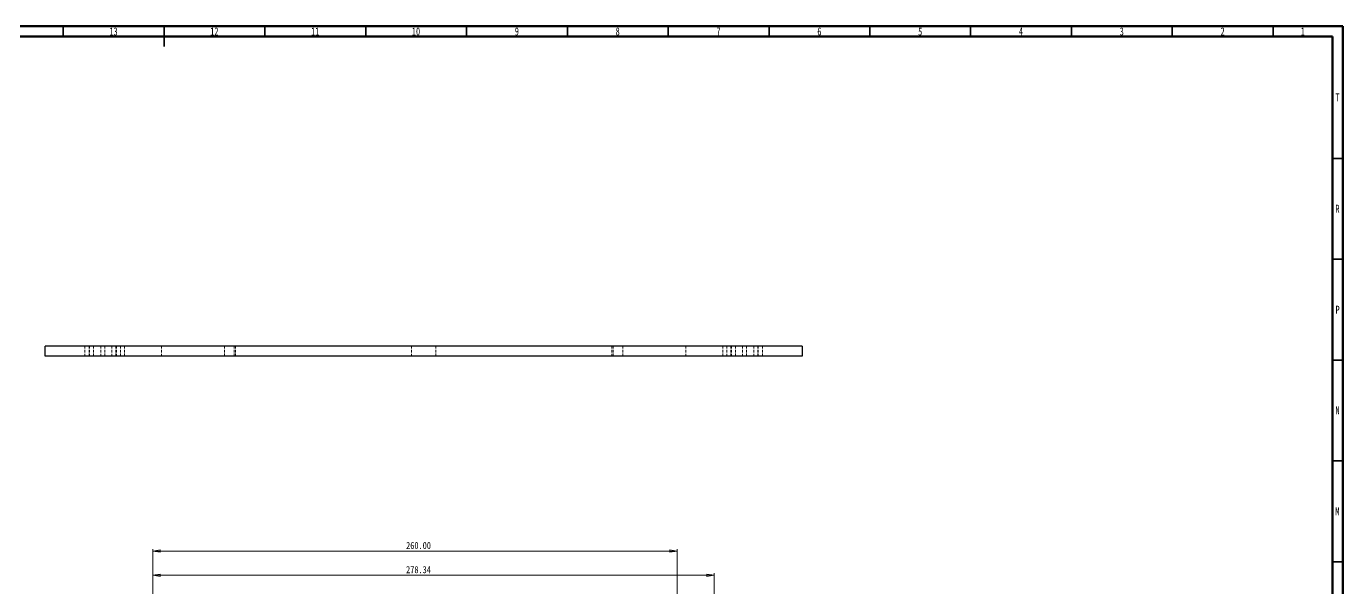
# Model space of a CAD drawing. Header units: millimetres. Extents: x 15 to 1184, y 5 to 836.
# Drawn here: x 531 to 1184, y 558 to 836 of the extents above; entities that cross this region are included whole.
import ezdxf

# ---------------------------------------------------------------- set-up
doc = ezdxf.new("R2010")
doc.units = ezdxf.units.MM
doc.linetypes.add('HIDDEN', pattern=[1.905, 1.27, -0.635])
doc.styles.add('SLDTEXTSTYLE0', font='TXT', dxfattribs={"width": 0.75})
doc.dimstyles.new('SLDDIMSTYLE0', dxfattribs={"dimtxt": 3.5, "dimasz": 3.556, "dimexe": 0, "dimexo": 0.0625, "dimgap": 0.875, "dimtad": 1, "dimrnd": 1e-09, "dimzin": 12, "dimdsep": 46, "dimtxsty": 'SLDTEXTSTYLE0', "dimblk1": 'CLOSED', "dimblk2": 'CLOSED', "dimsah": 1, "dimcen": 0.09, "dimadec": 0, "dimazin": 3, "dimtfac": 1, "dimtofl": 0, "dimtmove": 0, "dimatfit": 3, "dimldrblk": 'CLOSED', "dimfxl": 0, "dimfrac": 2, "dimtolj": 1, "dimtzin": 12, "dimarcsym": 0})
doc.dimstyles.new('SLDDIMSTYLE1', dxfattribs={"dimtxt": 3.5, "dimasz": 3.556, "dimexe": 0, "dimexo": 0.0625, "dimgap": 0.875, "dimtad": 1, "dimrnd": 1e-09, "dimzin": 4, "dimdsep": 46, "dimtxsty": 'SLDTEXTSTYLE0', "dimblk1": 'CLOSED', "dimblk2": 'CLOSED', "dimsah": 1, "dimcen": 0.09, "dimadec": 0, "dimazin": 1, "dimtfac": 1, "dimtofl": 0, "dimtmove": 0, "dimatfit": 3, "dimldrblk": 'CLOSED', "dimfxl": 0, "dimfrac": 2, "dimtolj": 1, "dimtzin": 12, "dimarcsym": 0})

# ---------------------------------------------------------------- blocks, each defined once
blk = doc.blocks.new('_Closed')
at = {"color": 0, "linetype": 'ByBlock', "lineweight": -2}
for p, q in [((-1, 0.166667), (0, 0)), ((-1, 0.166667), (-1, -0.166667)), ((0, 0), (-1, -0.166667)), ((0, 0), (-1, 0))]:
    blk.add_line(p, q, dxfattribs=at)
blk = doc.blocks.new('_D_7')
at = {"color": 7, "linetype": 'Continuous', "lineweight": 0}
for p, q in [((593.93, 457.55), (593.93, 576.83)), ((593.93, 575.83), (853.93, 575.83)), ((853.93, 457.55), (853.93, 576.83))]:
    blk.add_line(p, q, dxfattribs=at)
at = {"color": 7, "linetype": 'Continuous', "lineweight": 18, "xscale": 3.556, "yscale": 3.556, "rotation": 180.0000000000004}
blk.add_blockref('_Closed', (593.93, 575.83, -2.5), dxfattribs=at)
at = {"color": 7, "linetype": 'Continuous', "lineweight": 18, "xscale": 3.556, "yscale": 3.556}
blk.add_blockref('_Closed', (853.93, 575.83, -2.5), dxfattribs=at)
at = {"color": 7, "linetype": 'Continuous', "lineweight": 18, "insert": (719.51, 580.35), "char_height": 3.5, "attachment_point": 1, "style": 'SLDTEXTSTYLE0'}
blk.add_mtext('260.00', dxfattribs=at)
blk = doc.blocks.new('_D_8')
at = {"color": 7, "linetype": 'Continuous', "lineweight": 0}
for p, q in [((593.93, 457.55), (593.93, 564.83)), ((593.93, 563.83), (872.27, 563.83)), ((872.27, 87.55), (872.27, 564.83))]:
    blk.add_line(p, q, dxfattribs=at)
at = {"color": 7, "linetype": 'Continuous', "lineweight": 18, "xscale": 3.556, "yscale": 3.556, "rotation": 180.0000000000004}
blk.add_blockref('_Closed', (593.93, 563.83, -2.5), dxfattribs=at)
at = {"color": 7, "linetype": 'Continuous', "lineweight": 18, "xscale": 3.556, "yscale": 3.556}
blk.add_blockref('_Closed', (872.27, 563.83, -2.5), dxfattribs=at)
at = {"color": 7, "linetype": 'Continuous', "lineweight": 18, "insert": (719.51, 568.35), "char_height": 3.5, "attachment_point": 1, "style": 'SLDTEXTSTYLE0'}
blk.add_mtext('278.34', dxfattribs=at)

msp = doc.modelspace()

# ---------------------------------------------------------------- linework, layer by layer
at = {"color": 7, "linetype": 'Continuous', "lineweight": 70}
for p, q in [((15, 836), (1184, 836)), ((1184, 836), (1184, 5)), ((20, 831), (1179, 831)), ((1179, 831), (1179, 10))]:
    msp.add_line(p, q, dxfattribs=at)
at = {"color": 7, "linetype": 'Continuous', "lineweight": 35}
for p, q in [((549.5, 831), (549.5, 836)), ((599.5, 836), (599.5, 826)), ((599.5, 831), (599.5, 836)), ((649.5, 831), (649.5, 836)), ((699.5, 831), (699.5, 836)), ((749.5, 831), (749.5, 836)), ((799.5, 831), (799.5, 836)), ((849.5, 831), (849.5, 836)), ((899.5, 831), (899.5, 836)), ((949.5, 831), (949.5, 836)), ((999.5, 831), (999.5, 836)), ((1049.5, 831), (1049.5, 836)), ((1099.5, 831), (1099.5, 836)), ((1149.5, 831), (1149.5, 836)), ((1179, 770.5), (1184, 770.5)), ((1179, 720.5), (1184, 720.5)), ((1179, 670.5), (1184, 670.5)), ((1179, 620.5), (1184, 620.5)), ((1179, 570.5), (1184, 570.5))]:
    msp.add_line(p, q, dxfattribs=at)
at = {"color": 7, "linetype": 'Continuous', "lineweight": 25}
for p, q in [((540.377, 677.45), (540.377, 672.45)), ((916.066, 672.45), (916.066, 677.45))]:
    msp.add_line(p, q, dxfattribs=at)
at = {"color": 7, "linetype": 'HIDDEN', "lineweight": 18}
for p, q in [((560.254, 677.45), (560.254, 672.45)), ((562.254, 672.45), (562.254, 677.45)), ((562.535, 677.45), (562.535, 672.45)), ((564.535, 672.45), (564.535, 677.45)), ((568.042, 677.45), (568.042, 672.45)), ((570.042, 672.45), (570.042, 677.45)), ((573.549, 677.45), (573.549, 672.45)), ((575.549, 672.45), (575.549, 677.45)), ((575.829, 677.45), (575.829, 672.45)), ((577.829, 672.45), (577.829, 677.45)), ((579.884, 672.45), (579.884, 677.45)), ((598.222, 677.45), (598.222, 672.45)), ((629.487, 672.45), (629.487, 677.45)), ((634.187, 672.45), (634.187, 677.45)), ((634.912, 672.45), (634.912, 677.45)), ((722.222, 677.45), (722.222, 672.45)), ((734.222, 672.45), (734.222, 677.45)), ((821.531, 677.45), (821.531, 672.45)), ((822.256, 672.45), (822.256, 677.45)), ((826.957, 672.45), (826.957, 677.45)), ((858.222, 677.45), (858.222, 672.45)), ((876.56, 672.45), (876.56, 677.45)), ((878.614, 677.45), (878.614, 672.45)), ((880.614, 672.45), (880.614, 677.45)), ((880.895, 677.45), (880.895, 672.45)), ((882.895, 672.45), (882.895, 677.45)), ((886.401, 677.45), (886.401, 672.45)), ((888.401, 672.45), (888.401, 677.45)), ((891.908, 677.45), (891.908, 672.45)), ((893.908, 672.45), (893.908, 677.45)), ((894.189, 677.45), (894.189, 672.45)), ((896.189, 672.45), (896.189, 677.45))]:
    msp.add_line(p, q, dxfattribs=at)
at = {"color": 7, "linetype": 'Continuous', "lineweight": 25}
for points, knots in [([(915.991, 677.45), (915.993, 677.45), (916, 677.45), (915.252, 677.45), (913.84, 677.45), (911.754, 677.45), (909.054, 677.45), (905.535, 677.45), (901.088, 677.45), (895.622, 677.45), (889.469, 677.45), (882.679, 677.45), (874.698, 677.45), (865.435, 677.45), (854.856, 677.45), (843.665, 677.45), (831.984, 677.45), (819.83, 677.45), (807.374, 677.45), (794.578, 677.45), (781.575, 677.45), (768.351, 677.45), (755.034, 677.45), (741.636, 677.45), (728.198, 677.45), (714.732, 677.45), (701.301, 677.45), (688.005, 677.45), (674.862, 677.45), (661.946, 677.45), (649.199, 677.45), (636.748, 677.45), (624.59, 677.45), (612.935, 677.45), (601.778, 677.45), (591.204, 677.45), (581.275, 677.45), (572.145, 677.45), (563.937, 677.45), (556.742, 677.45), (551.368, 677.45), (547.497, 677.45), (544.79, 677.45), (542.686, 677.45), (541.243, 677.45), (540.456, 677.45), (540.453, 677.45), (540.452, 677.45)], [0, 0, 0, 0, 0.0108937, 0.0277349, 0.0446782, 0.0615439, 0.0783987, 0.0952591, 0.1155501, 0.1358259, 0.1560715, 0.176318, 0.1966475, 0.2220389, 0.2472937, 0.2724337, 0.2979686, 0.3230816, 0.3485113, 0.3736722, 0.3990633, 0.4242948, 0.4496653, 0.4748059, 0.4999918, 0.5253416, 0.5506432, 0.5758775, 0.6009719, 0.6261751, 0.6511497, 0.6766478, 0.7018258, 0.7272277, 0.7522373, 0.777463, 0.8028875, 0.8282185, 0.8534286, 0.8787233, 0.9041781, 0.9210098, 0.9377781, 0.9545004, 0.9714186, 0.9883825, 1, 1, 1, 1]), ([(915.991, 672.45), (915.993, 672.45), (916, 672.45), (915.252, 672.45), (913.84, 672.45), (911.754, 672.45), (909.055, 672.45), (905.535, 672.45), (901.088, 672.45), (895.623, 672.45), (889.469, 672.45), (882.68, 672.45), (874.698, 672.45), (865.435, 672.45), (854.856, 672.45), (843.665, 672.45), (831.984, 672.45), (819.83, 672.45), (807.375, 672.45), (794.578, 672.45), (781.576, 672.45), (768.351, 672.45), (755.034, 672.45), (741.637, 672.45), (728.199, 672.45), (714.732, 672.45), (701.301, 672.45), (688.005, 672.45), (674.862, 672.45), (661.947, 672.45), (649.199, 672.45), (636.748, 672.45), (624.59, 672.45), (612.935, 672.45), (601.779, 672.45), (591.204, 672.45), (581.275, 672.45), (572.145, 672.45), (563.937, 672.45), (556.742, 672.45), (551.368, 672.45), (547.498, 672.45), (544.79, 672.45), (542.686, 672.45), (541.243, 672.45), (540.456, 672.45), (540.453, 672.45), (540.452, 672.45)], [0, 0, 0, 0, 0.0108928, 0.027734, 0.0446782, 0.061543, 0.0783977, 0.0952591, 0.1155494, 0.135825, 0.1560705, 0.1763173, 0.1966475, 0.2220389, 0.2472937, 0.2724327, 0.2979686, 0.3230805, 0.3485113, 0.3736712, 0.3990633, 0.4242938, 0.4496653, 0.4748049, 0.4999918, 0.5253406, 0.5506432, 0.5758764, 0.6009719, 0.6261741, 0.6511497, 0.6766468, 0.7018258, 0.7272267, 0.7522373, 0.777463, 0.8028875, 0.8282185, 0.8534286, 0.8787233, 0.9041781, 0.9210089, 0.9377772, 0.9545004, 0.9714177, 0.9883816, 1, 1, 1, 1])]:
    msp.add_open_spline(points, degree=3, knots=knots, dxfattribs=at)

# ---------------------------------------------------------------- texts
at = {"color": 7, "linetype": 'Continuous', "lineweight": 0, "attachment_point": 2, "style": 'SLDTEXTSTYLE0'}
for s, insert, char_height in [('13', (574.42, 835.46), 3.9687), ('12', (624.42, 835.46), 3.9687), ('11', (674.42, 835.46), 3.9687), ('10', (724.42, 835.46), 3.9687), ('9', (774.46, 835.46), 3.969), ('8', (824.46, 835.46), 3.969), ('7', (874.46, 835.46), 3.969), ('6', (924.46, 835.46), 3.969), ('5', (974.46, 835.46), 3.969), ('4', (1024.46, 835.46), 3.969), ('3', (1074.46, 835.46), 3.969), ('2', (1124.46, 835.46), 3.969), ('1', (1164.21, 835.46), 3.969), ('T', (1181.488, 802.71), 3.969), ('R', (1181.444, 747.52), 3.969), ('P', (1181.485, 697.46), 3.969), ('N', (1181.464, 647.52), 3.969), ('M', (1181.362, 597.46), 3.969)]:
    msp.add_mtext(s, dxfattribs=dict(at, insert=insert, char_height=char_height))

# ---------------------------------------------------------------- dimensions: what is measured, and where the dimension line sits
at = {"color": 7, "linetype": 'Continuous', "lineweight": 18}
for base, p2, dimstyle, picture, middle in [((853.935, 575.835), (853.935, 456.549), 'SLDDIMSTYLE1', '_D_7', (726.622, 575.835)), ((872.273, 563.835), (872.273, 86.549), 'SLDDIMSTYLE0', '_D_8', (726.622, 563.835))]:
    dim = msp.add_linear_dim(base=base, p1=(593.935, 456.549), p2=p2, dimstyle=dimstyle, dxfattribs=at)
    dim.commit()
    dim.dimension.update_dxf_attribs({"geometry": picture, "text_midpoint": middle, "dimtype": 160})

doc.saveas('drawing.dxf')
